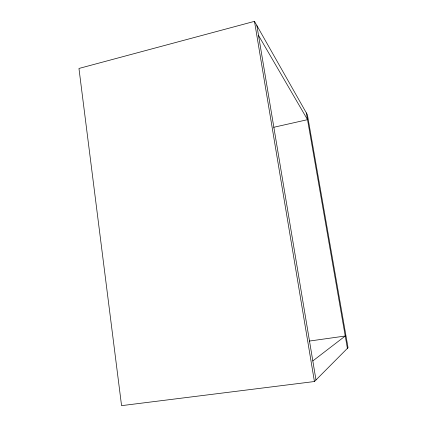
<?xml version="1.0" encoding="UTF-8"?>
<svg xmlns="http://www.w3.org/2000/svg" width="427" height="427" viewBox="0 0 427 427"><rect width="100%" height="100%" fill="white"/><g stroke="black" fill="none" stroke-linecap="round" stroke-linejoin="round"><path stroke-width="0.64" d="M314.427 381.53L348.042 347.706L307.403 114.783L254.487 21.35L78.958 68.459L121.562 405.65L314.427 381.53L254.487 21.35M312.82 360.927L345.246 336.017L309.249 341.082M273.734 127.289L307.531 119.672L258.532 35.468M306.356 112.941L347.397 348.352M256.889 25.588L315.991 379.955"/></g></svg>
